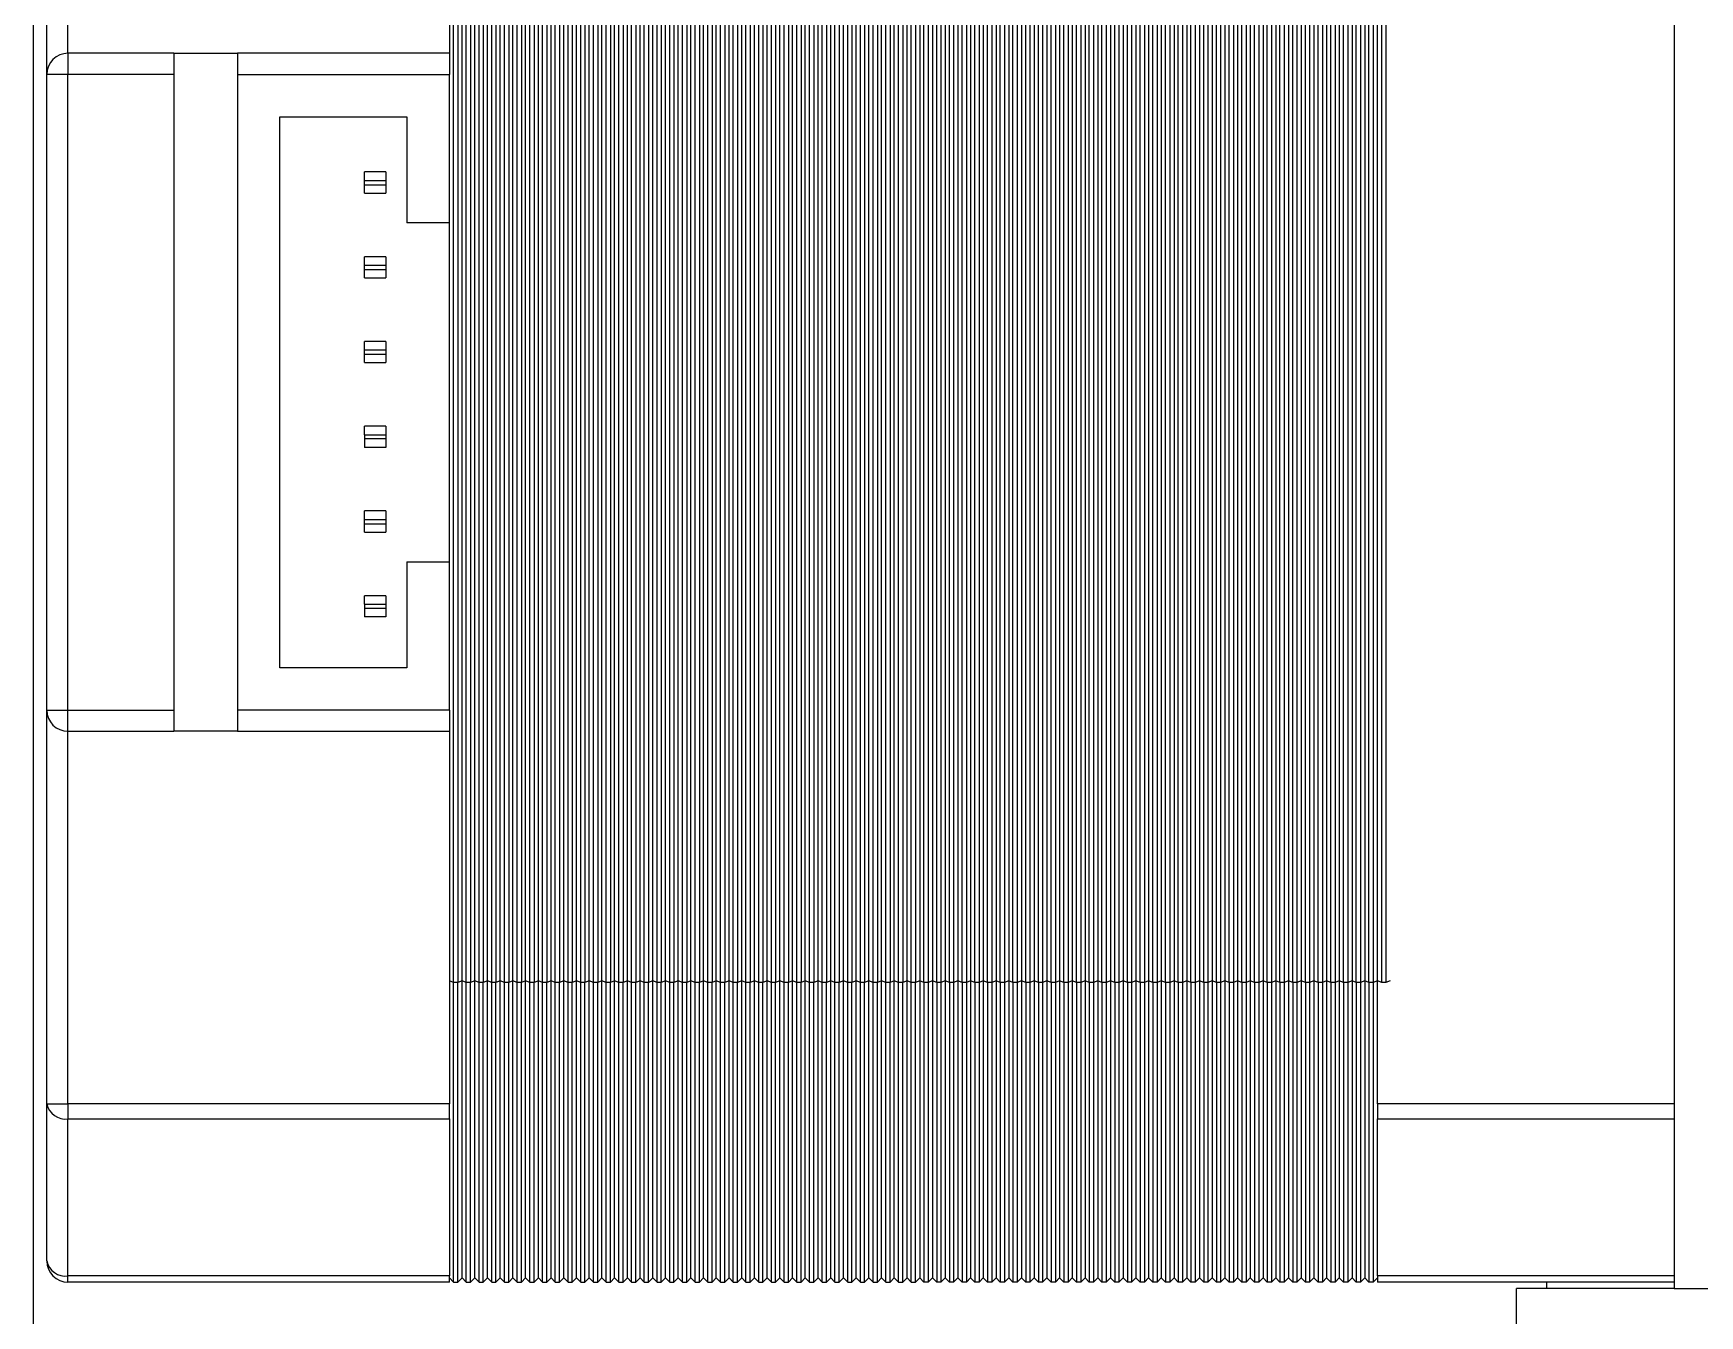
# Model space of a CAD drawing. Header units: millimetres. Extents: x -358 to 836, y 5 to 1249.
# Drawn here: x 253.97 to 293.29, y 1146.7 to 1176.97 of the extents above; entities that cross this region are included whole.
import ezdxf

# ---------------------------------------------------------------- set-up
doc = ezdxf.new("R2010")
doc.units = ezdxf.units.MM

msp = doc.modelspace()

# ---------------------------------------------------------------- linework, layer by layer
at = {"color": 7, "linetype": 'Continuous', "lineweight": 25}
for p, q in [((253.971, 1190.645), (253.971, 1140.148)), ((292.688, 1190.645), (292.688, 1147.345)), ((254.288, 1175.995), (254.288, 1185.288)), ((254.788, 1176.495), (254.788, 1185.288)), ((263.788, 1185.288), (263.788, 1176.495)), ((285.688, 1151.702), (285.688, 1185.288)), ((263.888, 1154.566), (263.888, 1182.424)), ((263.988, 1182.424), (263.988, 1154.566)), ((264.088, 1154.608), (264.088, 1182.383)), ((264.188, 1154.566), (264.188, 1182.424)), ((264.288, 1182.424), (264.288, 1154.566)), ((264.388, 1154.608), (264.388, 1182.383)), ((264.488, 1154.566), (264.488, 1182.424)), ((264.588, 1182.424), (264.588, 1154.566)), ((264.688, 1154.608), (264.688, 1182.383)), ((264.788, 1154.566), (264.788, 1182.424)), ((264.888, 1182.424), (264.888, 1154.566)), ((264.988, 1154.608), (264.988, 1182.383)), ((265.088, 1154.566), (265.088, 1182.424)), ((265.188, 1182.424), (265.188, 1154.566)), ((265.288, 1154.608), (265.288, 1182.383)), ((265.388, 1154.566), (265.388, 1182.424)), ((265.488, 1182.424), (265.488, 1154.566)), ((265.588, 1154.608), (265.588, 1182.383)), ((265.688, 1154.566), (265.688, 1182.424)), ((265.788, 1182.424), (265.788, 1154.566)), ((265.888, 1154.608), (265.888, 1182.383)), ((265.988, 1154.566), (265.988, 1182.424)), ((266.088, 1182.424), (266.088, 1154.566)), ((266.188, 1154.608), (266.188, 1182.383)), ((266.288, 1154.566), (266.288, 1182.424)), ((266.388, 1182.424), (266.388, 1154.566)), ((266.488, 1154.608), (266.488, 1182.383)), ((266.588, 1154.566), (266.588, 1182.424)), ((266.688, 1182.424), (266.688, 1154.566)), ((266.788, 1154.608), (266.788, 1182.383)), ((266.888, 1154.566), (266.888, 1182.424)), ((266.988, 1182.424), (266.988, 1154.566)), ((267.088, 1154.608), (267.088, 1182.383)), ((267.188, 1154.566), (267.188, 1182.424)), ((267.288, 1182.424), (267.288, 1154.566)), ((267.388, 1154.608), (267.388, 1182.383)), ((267.488, 1154.566), (267.488, 1182.424)), ((267.588, 1182.424), (267.588, 1154.566)), ((267.688, 1154.608), (267.688, 1182.383)), ((267.788, 1154.566), (267.788, 1182.424)), ((267.888, 1182.424), (267.888, 1154.566)), ((267.988, 1154.608), (267.988, 1182.383)), ((268.088, 1154.566), (268.088, 1182.424)), ((268.188, 1182.424), (268.188, 1154.566)), ((268.288, 1154.608), (268.288, 1182.383)), ((268.388, 1154.566), (268.388, 1182.424)), ((268.488, 1182.424), (268.488, 1154.566)), ((268.588, 1154.608), (268.588, 1182.383)), ((268.688, 1154.566), (268.688, 1182.424)), ((268.788, 1182.424), (268.788, 1154.566)), ((268.888, 1154.608), (268.888, 1182.383)), ((268.988, 1154.566), (268.988, 1182.424)), ((269.088, 1182.424), (269.088, 1154.566)), ((269.188, 1154.608), (269.188, 1182.383)), ((269.288, 1154.566), (269.288, 1182.424)), ((269.388, 1182.424), (269.388, 1154.566)), ((269.488, 1154.608), (269.488, 1182.383)), ((269.588, 1154.566), (269.588, 1182.424)), ((269.688, 1182.424), (269.688, 1154.566)), ((269.788, 1154.608), (269.788, 1182.383)), ((269.888, 1154.566), (269.888, 1182.424)), ((269.988, 1182.424), (269.988, 1154.566)), ((270.088, 1154.608), (270.088, 1182.383)), ((270.188, 1154.566), (270.188, 1182.424)), ((270.288, 1182.424), (270.288, 1154.566)), ((270.388, 1154.608), (270.388, 1182.383)), ((270.488, 1154.566), (270.488, 1182.424)), ((270.588, 1182.424), (270.588, 1154.566)), ((270.688, 1154.608), (270.688, 1182.383)), ((270.788, 1154.566), (270.788, 1182.424)), ((270.888, 1182.424), (270.888, 1154.566)), ((270.988, 1154.608), (270.988, 1182.383)), ((271.088, 1154.566), (271.088, 1182.424)), ((271.188, 1182.424), (271.188, 1154.566)), ((271.288, 1154.608), (271.288, 1182.383)), ((271.388, 1154.566), (271.388, 1182.424)), ((271.488, 1182.424), (271.488, 1154.566)), ((271.588, 1154.608), (271.588, 1182.383)), ((271.688, 1154.566), (271.688, 1182.424)), ((271.788, 1182.424), (271.788, 1154.566)), ((271.888, 1154.608), (271.888, 1182.383)), ((271.988, 1154.566), (271.988, 1182.424)), ((272.088, 1182.424), (272.088, 1154.566)), ((272.188, 1154.608), (272.188, 1182.383)), ((272.288, 1154.566), (272.288, 1182.424)), ((272.388, 1182.424), (272.388, 1154.566)), ((272.488, 1154.608), (272.488, 1182.383)), ((272.588, 1154.566), (272.588, 1182.424)), ((272.688, 1182.424), (272.688, 1154.566)), ((272.788, 1154.608), (272.788, 1182.383)), ((272.888, 1154.566), (272.888, 1182.424)), ((272.988, 1182.424), (272.988, 1154.566)), ((273.088, 1154.608), (273.088, 1182.383)), ((273.188, 1154.566), (273.188, 1182.424)), ((273.288, 1182.424), (273.288, 1154.566)), ((273.388, 1154.608), (273.388, 1182.383)), ((273.488, 1154.566), (273.488, 1182.424)), ((273.588, 1182.424), (273.588, 1154.566)), ((273.688, 1154.608), (273.688, 1182.383)), ((273.788, 1154.566), (273.788, 1182.424)), ((273.888, 1182.424), (273.888, 1154.566)), ((273.988, 1154.608), (273.988, 1182.383)), ((274.088, 1154.566), (274.088, 1182.424)), ((274.188, 1182.424), (274.188, 1154.566)), ((274.288, 1154.608), (274.288, 1182.383)), ((274.388, 1154.566), (274.388, 1182.424)), ((274.488, 1182.424), (274.488, 1154.566)), ((274.588, 1154.608), (274.588, 1182.383)), ((274.688, 1154.566), (274.688, 1182.424)), ((274.788, 1182.424), (274.788, 1154.566)), ((274.888, 1182.383), (274.888, 1154.608)), ((274.988, 1154.566), (274.988, 1182.424)), ((275.088, 1182.424), (275.088, 1154.566)), ((275.188, 1182.383), (275.188, 1154.608)), ((275.288, 1154.566), (275.288, 1182.424)), ((275.388, 1182.424), (275.388, 1154.566)), ((275.488, 1182.383), (275.488, 1154.608)), ((275.588, 1154.566), (275.588, 1182.424)), ((275.688, 1182.424), (275.688, 1154.566)), ((275.788, 1182.383), (275.788, 1154.608)), ((275.888, 1154.566), (275.888, 1182.424)), ((275.988, 1182.424), (275.988, 1154.566)), ((276.088, 1182.383), (276.088, 1154.608)), ((276.188, 1154.566), (276.188, 1182.424)), ((276.288, 1182.424), (276.288, 1154.566)), ((276.388, 1182.383), (276.388, 1154.608)), ((276.488, 1154.566), (276.488, 1182.424)), ((276.588, 1182.424), (276.588, 1154.566)), ((276.688, 1182.383), (276.688, 1154.608)), ((276.788, 1154.566), (276.788, 1182.424)), ((276.888, 1182.424), (276.888, 1154.566)), ((276.988, 1182.383), (276.988, 1154.608)), ((277.088, 1154.566), (277.088, 1182.424)), ((277.188, 1182.424), (277.188, 1154.566)), ((277.288, 1182.383), (277.288, 1154.608)), ((277.388, 1154.566), (277.388, 1182.424)), ((277.488, 1182.424), (277.488, 1154.566)), ((277.588, 1182.383), (277.588, 1154.608)), ((277.688, 1154.566), (277.688, 1182.424)), ((277.788, 1182.424), (277.788, 1154.566)), ((277.888, 1182.383), (277.888, 1154.608)), ((277.988, 1154.566), (277.988, 1182.424)), ((278.088, 1182.424), (278.088, 1154.566)), ((278.188, 1182.383), (278.188, 1154.608)), ((278.288, 1154.566), (278.288, 1182.424)), ((278.388, 1182.424), (278.388, 1154.566)), ((278.488, 1182.383), (278.488, 1154.608)), ((278.588, 1154.566), (278.588, 1182.424)), ((278.688, 1182.424), (278.688, 1154.566)), ((278.788, 1182.383), (278.788, 1154.608)), ((278.888, 1154.566), (278.888, 1182.424)), ((278.988, 1182.424), (278.988, 1154.566)), ((279.088, 1182.383), (279.088, 1154.608)), ((279.188, 1154.566), (279.188, 1182.424)), ((279.288, 1182.424), (279.288, 1154.566)), ((279.388, 1182.383), (279.388, 1154.608)), ((279.488, 1154.566), (279.488, 1182.424)), ((279.588, 1182.424), (279.588, 1154.566)), ((279.688, 1182.383), (279.688, 1154.608)), ((279.788, 1154.566), (279.788, 1182.424)), ((279.888, 1182.424), (279.888, 1154.566)), ((279.988, 1182.383), (279.988, 1154.608)), ((280.088, 1154.566), (280.088, 1182.424)), ((280.188, 1182.424), (280.188, 1154.566)), ((280.288, 1182.383), (280.288, 1154.608)), ((280.388, 1154.566), (280.388, 1182.424)), ((280.488, 1182.424), (280.488, 1154.566)), ((280.588, 1182.383), (280.588, 1154.608)), ((280.688, 1154.566), (280.688, 1182.424)), ((280.788, 1182.424), (280.788, 1154.566)), ((280.888, 1182.383), (280.888, 1154.608)), ((280.988, 1154.566), (280.988, 1182.424)), ((281.088, 1182.424), (281.088, 1154.566)), ((281.188, 1182.383), (281.188, 1154.608)), ((281.288, 1154.566), (281.288, 1182.424)), ((281.388, 1182.424), (281.388, 1154.566)), ((281.488, 1182.383), (281.488, 1154.608)), ((281.588, 1154.566), (281.588, 1182.424)), ((281.688, 1182.424), (281.688, 1154.566)), ((281.788, 1182.383), (281.788, 1154.608)), ((281.888, 1154.566), (281.888, 1182.424)), ((281.988, 1182.424), (281.988, 1154.566)), ((282.088, 1182.383), (282.088, 1154.608)), ((282.188, 1154.566), (282.188, 1182.424)), ((282.288, 1182.424), (282.288, 1154.566)), ((282.388, 1182.383), (282.388, 1154.608)), ((282.488, 1154.566), (282.488, 1182.424)), ((282.588, 1182.424), (282.588, 1154.566)), ((282.688, 1182.383), (282.688, 1154.608)), ((282.788, 1154.566), (282.788, 1182.424)), ((282.888, 1182.424), (282.888, 1154.566)), ((282.988, 1182.383), (282.988, 1154.608)), ((283.088, 1154.566), (283.088, 1182.424)), ((283.188, 1182.424), (283.188, 1154.566)), ((283.288, 1182.383), (283.288, 1154.608)), ((283.388, 1154.566), (283.388, 1182.424)), ((283.488, 1182.424), (283.488, 1154.566)), ((283.588, 1182.383), (283.588, 1154.608)), ((283.688, 1154.566), (283.688, 1182.424)), ((283.788, 1182.424), (283.788, 1154.566)), ((283.888, 1182.383), (283.888, 1154.608)), ((283.988, 1154.566), (283.988, 1182.424)), ((284.088, 1182.424), (284.088, 1154.566)), ((284.188, 1182.383), (284.188, 1154.608)), ((284.288, 1154.566), (284.288, 1182.424)), ((284.388, 1182.424), (284.388, 1154.566)), ((284.488, 1182.383), (284.488, 1154.608)), ((284.588, 1154.566), (284.588, 1182.424)), ((284.688, 1182.424), (284.688, 1154.566)), ((284.788, 1182.383), (284.788, 1154.608)), ((284.888, 1154.566), (284.888, 1182.424)), ((284.988, 1182.424), (284.988, 1154.566)), ((285.088, 1182.383), (285.088, 1154.608)), ((285.188, 1154.566), (285.188, 1182.424)), ((285.288, 1182.424), (285.288, 1154.566)), ((285.388, 1182.383), (285.388, 1154.608)), ((285.488, 1154.566), (285.488, 1182.424)), ((285.588, 1182.424), (285.588, 1154.566)), ((285.788, 1154.566), (285.788, 1182.424)), ((285.888, 1182.424), (285.888, 1154.566)), ((254.788, 1176.495), (254.788, 1175.995)), ((257.288, 1176.495), (254.788, 1176.495)), ((257.288, 1176.495), (258.788, 1176.495)), ((257.288, 1176.495), (257.288, 1160.495)), ((258.788, 1176.495), (258.788, 1175.995)), ((263.788, 1176.495), (258.788, 1176.495)), ((263.788, 1176.495), (263.788, 1175.995)), ((254.288, 1160.995), (254.288, 1175.995)), ((254.788, 1175.995), (254.288, 1175.995)), ((254.788, 1160.995), (254.788, 1175.995)), ((257.288, 1175.995), (254.788, 1175.995)), ((258.788, 1175.995), (258.788, 1160.995)), ((258.788, 1175.995), (263.788, 1175.995)), ((263.788, 1172.495), (263.788, 1175.995)), ((259.788, 1174.995), (262.788, 1174.995)), ((259.788, 1161.995), (259.788, 1174.995)), ((262.788, 1174.995), (262.788, 1172.495)), ((261.788, 1173.495), (261.788, 1173.695)), ((262.288, 1173.695), (261.788, 1173.695)), ((261.788, 1173.395), (261.788, 1173.495)), ((261.788, 1173.495), (262.288, 1173.495)), ((261.788, 1173.395), (262.288, 1173.395)), ((261.788, 1173.195), (261.788, 1173.395)), ((262.288, 1173.695), (262.288, 1173.495)), ((262.288, 1173.495), (262.288, 1173.395)), ((262.288, 1173.395), (262.288, 1173.195)), ((261.788, 1173.195), (262.288, 1173.195)), ((263.788, 1172.495), (262.788, 1172.495)), ((263.788, 1164.495), (263.788, 1172.495)), ((261.788, 1171.495), (261.788, 1171.695)), ((262.288, 1171.695), (261.788, 1171.695)), ((261.788, 1171.395), (261.788, 1171.495)), ((261.788, 1171.495), (262.288, 1171.495)), ((261.788, 1171.395), (262.288, 1171.395)), ((261.788, 1171.195), (261.788, 1171.395)), ((262.288, 1171.695), (262.288, 1171.495)), ((262.288, 1171.495), (262.288, 1171.395)), ((262.288, 1171.395), (262.288, 1171.195)), ((261.788, 1171.195), (262.288, 1171.195)), ((261.788, 1169.495), (261.788, 1169.695)), ((262.288, 1169.695), (261.788, 1169.695)), ((261.788, 1169.395), (261.788, 1169.495)), ((261.788, 1169.495), (262.288, 1169.495)), ((262.288, 1169.695), (262.288, 1169.495)), ((262.288, 1169.495), (262.288, 1169.395)), ((261.788, 1169.395), (262.288, 1169.395)), ((261.788, 1169.195), (261.788, 1169.395)), ((261.788, 1169.195), (262.288, 1169.195)), ((262.288, 1169.395), (262.288, 1169.195)), ((261.788, 1167.495), (261.788, 1167.695)), ((262.288, 1167.695), (261.788, 1167.695)), ((261.788, 1167.495), (261.788, 1167.395)), ((261.788, 1167.495), (262.288, 1167.495)), ((262.288, 1167.695), (262.288, 1167.495)), ((262.288, 1167.495), (262.288, 1167.395)), ((262.288, 1167.395), (261.788, 1167.395)), ((261.788, 1167.395), (261.788, 1167.195)), ((262.288, 1167.195), (261.788, 1167.195)), ((262.288, 1167.395), (262.288, 1167.195)), ((261.788, 1165.495), (261.788, 1165.695)), ((262.288, 1165.695), (261.788, 1165.695)), ((261.788, 1165.395), (261.788, 1165.495)), ((261.788, 1165.495), (262.288, 1165.495)), ((262.288, 1165.695), (262.288, 1165.495)), ((262.288, 1165.495), (262.288, 1165.395)), ((261.788, 1165.395), (262.288, 1165.395)), ((261.788, 1165.195), (261.788, 1165.395)), ((261.788, 1165.195), (262.288, 1165.195)), ((262.288, 1165.395), (262.288, 1165.195)), ((262.788, 1164.495), (262.788, 1161.995)), ((262.788, 1164.495), (263.788, 1164.495)), ((263.788, 1160.995), (263.788, 1164.495)), ((261.788, 1163.495), (261.788, 1163.695)), ((262.288, 1163.695), (261.788, 1163.695)), ((262.288, 1163.695), (262.288, 1163.495)), ((261.788, 1163.495), (261.788, 1163.395)), ((261.788, 1163.495), (262.288, 1163.495)), ((262.288, 1163.395), (261.788, 1163.395)), ((261.788, 1163.395), (261.788, 1163.195)), ((262.288, 1163.195), (261.788, 1163.195)), ((262.288, 1163.495), (262.288, 1163.395)), ((262.288, 1163.395), (262.288, 1163.195)), ((262.788, 1161.995), (259.788, 1161.995)), ((254.288, 1160.995), (254.788, 1160.995)), ((254.288, 1151.702), (254.288, 1160.995)), ((254.788, 1160.995), (257.288, 1160.995)), ((254.788, 1160.495), (254.788, 1160.995)), ((258.788, 1160.995), (258.788, 1160.495)), ((263.788, 1160.995), (258.788, 1160.995)), ((263.788, 1160.995), (263.788, 1160.495)), ((254.788, 1160.495), (257.288, 1160.495)), ((254.788, 1151.702), (254.788, 1160.495)), ((258.788, 1160.495), (257.288, 1160.495)), ((258.788, 1160.495), (263.788, 1160.495)), ((263.788, 1160.495), (263.788, 1151.702)), ((263.888, 1154.566), (263.788, 1154.608)), ((263.888, 1147.495), (263.888, 1154.566)), ((263.988, 1154.566), (263.888, 1154.566)), ((264.088, 1154.608), (263.988, 1154.566)), ((263.988, 1147.495), (263.988, 1154.566)), ((264.088, 1147.595), (264.088, 1154.608)), ((264.188, 1154.566), (264.088, 1154.608)), ((264.188, 1147.495), (264.188, 1154.566)), ((264.288, 1154.566), (264.188, 1154.566)), ((264.388, 1154.608), (264.288, 1154.566)), ((264.288, 1147.495), (264.288, 1154.566)), ((264.388, 1147.595), (264.388, 1154.608)), ((264.488, 1154.566), (264.388, 1154.608)), ((264.488, 1147.495), (264.488, 1154.566)), ((264.588, 1154.566), (264.488, 1154.566)), ((264.688, 1154.608), (264.588, 1154.566)), ((264.588, 1147.495), (264.588, 1154.566)), ((264.688, 1147.595), (264.688, 1154.608)), ((264.788, 1154.566), (264.688, 1154.608)), ((264.788, 1147.495), (264.788, 1154.566)), ((264.888, 1154.566), (264.788, 1154.566)), ((264.988, 1154.608), (264.888, 1154.566)), ((264.888, 1147.495), (264.888, 1154.566)), ((264.988, 1147.595), (264.988, 1154.608)), ((265.088, 1154.566), (264.988, 1154.608)), ((265.088, 1147.495), (265.088, 1154.566)), ((265.188, 1154.566), (265.088, 1154.566)), ((265.288, 1154.608), (265.188, 1154.566)), ((265.188, 1147.495), (265.188, 1154.566)), ((265.288, 1147.595), (265.288, 1154.608)), ((265.388, 1154.566), (265.288, 1154.608)), ((265.388, 1147.495), (265.388, 1154.566)), ((265.488, 1154.566), (265.388, 1154.566)), ((265.588, 1154.608), (265.488, 1154.566)), ((265.488, 1147.495), (265.488, 1154.566)), ((265.588, 1147.595), (265.588, 1154.608)), ((265.688, 1154.566), (265.588, 1154.608)), ((265.688, 1147.495), (265.688, 1154.566)), ((265.788, 1154.566), (265.688, 1154.566)), ((265.888, 1154.608), (265.788, 1154.566)), ((265.788, 1147.495), (265.788, 1154.566)), ((265.888, 1147.595), (265.888, 1154.608)), ((265.988, 1154.566), (265.888, 1154.608)), ((265.988, 1147.495), (265.988, 1154.566)), ((266.088, 1154.566), (265.988, 1154.566)), ((266.188, 1154.608), (266.088, 1154.566)), ((266.088, 1147.495), (266.088, 1154.566)), ((266.188, 1147.595), (266.188, 1154.608)), ((266.288, 1154.566), (266.188, 1154.608)), ((266.288, 1147.495), (266.288, 1154.566)), ((266.388, 1154.566), (266.288, 1154.566)), ((266.488, 1154.608), (266.388, 1154.566)), ((266.388, 1147.495), (266.388, 1154.566)), ((266.488, 1147.595), (266.488, 1154.608)), ((266.588, 1154.566), (266.488, 1154.608)), ((266.588, 1147.495), (266.588, 1154.566)), ((266.688, 1154.566), (266.588, 1154.566)), ((266.788, 1154.608), (266.688, 1154.566)), ((266.688, 1147.495), (266.688, 1154.566)), ((266.788, 1147.595), (266.788, 1154.608)), ((266.888, 1154.566), (266.788, 1154.608)), ((266.888, 1147.495), (266.888, 1154.566)), ((266.988, 1154.566), (266.888, 1154.566)), ((267.088, 1154.608), (266.988, 1154.566)), ((266.988, 1147.495), (266.988, 1154.566)), ((267.088, 1147.595), (267.088, 1154.608)), ((267.188, 1154.566), (267.088, 1154.608)), ((267.188, 1147.495), (267.188, 1154.566)), ((267.288, 1154.566), (267.188, 1154.566)), ((267.388, 1154.608), (267.288, 1154.566)), ((267.288, 1147.495), (267.288, 1154.566)), ((267.388, 1147.595), (267.388, 1154.608)), ((267.488, 1154.566), (267.388, 1154.608)), ((267.488, 1147.495), (267.488, 1154.566)), ((267.588, 1154.566), (267.488, 1154.566)), ((267.688, 1154.608), (267.588, 1154.566)), ((267.588, 1147.495), (267.588, 1154.566)), ((267.688, 1147.595), (267.688, 1154.608)), ((267.788, 1154.566), (267.688, 1154.608)), ((267.788, 1147.495), (267.788, 1154.566)), ((267.888, 1154.566), (267.788, 1154.566)), ((267.988, 1154.608), (267.888, 1154.566)), ((267.888, 1147.495), (267.888, 1154.566)), ((267.988, 1147.595), (267.988, 1154.608)), ((268.088, 1154.566), (267.988, 1154.608)), ((268.088, 1147.495), (268.088, 1154.566)), ((268.188, 1154.566), (268.088, 1154.566)), ((268.288, 1154.608), (268.188, 1154.566)), ((268.188, 1147.495), (268.188, 1154.566)), ((268.288, 1147.595), (268.288, 1154.608)), ((268.388, 1154.566), (268.288, 1154.608)), ((268.388, 1147.495), (268.388, 1154.566)), ((268.488, 1154.566), (268.388, 1154.566)), ((268.588, 1154.608), (268.488, 1154.566)), ((268.488, 1147.495), (268.488, 1154.566)), ((268.588, 1147.595), (268.588, 1154.608)), ((268.688, 1154.566), (268.588, 1154.608)), ((268.688, 1147.495), (268.688, 1154.566)), ((268.788, 1154.566), (268.688, 1154.566)), ((268.888, 1154.608), (268.788, 1154.566)), ((268.788, 1147.495), (268.788, 1154.566)), ((268.888, 1147.595), (268.888, 1154.608)), ((268.988, 1154.566), (268.888, 1154.608)), ((268.988, 1147.495), (268.988, 1154.566)), ((269.088, 1154.566), (268.988, 1154.566)), ((269.188, 1154.608), (269.088, 1154.566)), ((269.088, 1147.495), (269.088, 1154.566)), ((269.188, 1147.595), (269.188, 1154.608)), ((269.288, 1154.566), (269.188, 1154.608)), ((269.288, 1147.495), (269.288, 1154.566)), ((269.388, 1154.566), (269.288, 1154.566)), ((269.488, 1154.608), (269.388, 1154.566)), ((269.388, 1147.495), (269.388, 1154.566)), ((269.488, 1147.595), (269.488, 1154.608)), ((269.588, 1154.566), (269.488, 1154.608)), ((269.588, 1147.495), (269.588, 1154.566)), ((269.688, 1154.566), (269.588, 1154.566)), ((269.788, 1154.608), (269.688, 1154.566)), ((269.688, 1147.495), (269.688, 1154.566)), ((269.788, 1147.595), (269.788, 1154.608)), ((269.888, 1154.566), (269.788, 1154.608)), ((269.888, 1147.495), (269.888, 1154.566)), ((269.988, 1154.566), (269.888, 1154.566)), ((270.088, 1154.608), (269.988, 1154.566)), ((269.988, 1147.495), (269.988, 1154.566)), ((270.088, 1147.595), (270.088, 1154.608)), ((270.188, 1154.566), (270.088, 1154.608)), ((270.188, 1147.495), (270.188, 1154.566)), ((270.288, 1154.566), (270.188, 1154.566)), ((270.388, 1154.608), (270.288, 1154.566)), ((270.288, 1147.495), (270.288, 1154.566)), ((270.388, 1147.595), (270.388, 1154.608)), ((270.488, 1154.566), (270.388, 1154.608)), ((270.488, 1147.495), (270.488, 1154.566)), ((270.588, 1154.566), (270.488, 1154.566)), ((270.688, 1154.608), (270.588, 1154.566)), ((270.588, 1147.495), (270.588, 1154.566)), ((270.688, 1147.595), (270.688, 1154.608)), ((270.788, 1154.566), (270.688, 1154.608)), ((270.788, 1147.495), (270.788, 1154.566)), ((270.888, 1154.566), (270.788, 1154.566)), ((270.988, 1154.608), (270.888, 1154.566)), ((270.888, 1147.495), (270.888, 1154.566)), ((270.988, 1147.595), (270.988, 1154.608)), ((271.088, 1154.566), (270.988, 1154.608)), ((271.088, 1147.495), (271.088, 1154.566)), ((271.188, 1154.566), (271.088, 1154.566)), ((271.288, 1154.608), (271.188, 1154.566)), ((271.188, 1147.495), (271.188, 1154.566)), ((271.288, 1147.595), (271.288, 1154.608)), ((271.388, 1154.566), (271.288, 1154.608)), ((271.388, 1147.495), (271.388, 1154.566)), ((271.488, 1154.566), (271.388, 1154.566)), ((271.588, 1154.608), (271.488, 1154.566)), ((271.488, 1147.495), (271.488, 1154.566)), ((271.588, 1147.595), (271.588, 1154.608)), ((271.688, 1154.566), (271.588, 1154.608)), ((271.688, 1147.495), (271.688, 1154.566)), ((271.788, 1154.566), (271.688, 1154.566)), ((271.888, 1154.608), (271.788, 1154.566)), ((271.788, 1147.495), (271.788, 1154.566)), ((271.888, 1147.595), (271.888, 1154.608)), ((271.988, 1154.566), (271.888, 1154.608)), ((271.988, 1147.495), (271.988, 1154.566)), ((272.088, 1154.566), (271.988, 1154.566)), ((272.188, 1154.608), (272.088, 1154.566)), ((272.088, 1147.495), (272.088, 1154.566)), ((272.188, 1147.595), (272.188, 1154.608)), ((272.288, 1154.566), (272.188, 1154.608)), ((272.288, 1147.495), (272.288, 1154.566)), ((272.388, 1154.566), (272.288, 1154.566)), ((272.488, 1154.608), (272.388, 1154.566)), ((272.388, 1147.495), (272.388, 1154.566)), ((272.488, 1147.595), (272.488, 1154.608)), ((272.588, 1154.566), (272.488, 1154.608)), ((272.588, 1147.495), (272.588, 1154.566)), ((272.688, 1154.566), (272.588, 1154.566)), ((272.788, 1154.608), (272.688, 1154.566)), ((272.688, 1147.495), (272.688, 1154.566)), ((272.788, 1147.595), (272.788, 1154.608)), ((272.888, 1154.566), (272.788, 1154.608)), ((272.888, 1147.495), (272.888, 1154.566)), ((272.988, 1154.566), (272.888, 1154.566)), ((273.088, 1154.608), (272.988, 1154.566)), ((272.988, 1147.495), (272.988, 1154.566)), ((273.088, 1147.595), (273.088, 1154.608)), ((273.188, 1154.566), (273.088, 1154.608)), ((273.188, 1147.495), (273.188, 1154.566)), ((273.288, 1154.566), (273.188, 1154.566)), ((273.388, 1154.608), (273.288, 1154.566)), ((273.288, 1147.495), (273.288, 1154.566)), ((273.388, 1147.595), (273.388, 1154.608)), ((273.488, 1154.566), (273.388, 1154.608)), ((273.488, 1147.495), (273.488, 1154.566)), ((273.588, 1154.566), (273.488, 1154.566)), ((273.688, 1154.608), (273.588, 1154.566)), ((273.588, 1147.495), (273.588, 1154.566)), ((273.688, 1147.595), (273.688, 1154.608)), ((273.788, 1154.566), (273.688, 1154.608)), ((273.788, 1147.495), (273.788, 1154.566)), ((273.888, 1154.566), (273.788, 1154.566)), ((273.988, 1154.608), (273.888, 1154.566)), ((273.888, 1147.495), (273.888, 1154.566)), ((273.988, 1147.595), (273.988, 1154.608)), ((274.088, 1154.566), (273.988, 1154.608)), ((274.088, 1147.495), (274.088, 1154.566)), ((274.188, 1154.566), (274.088, 1154.566)), ((274.288, 1154.608), (274.188, 1154.566)), ((274.188, 1147.495), (274.188, 1154.566)), ((274.288, 1147.595), (274.288, 1154.608)), ((274.388, 1154.566), (274.288, 1154.608)), ((274.388, 1147.495), (274.388, 1154.566)), ((274.488, 1154.566), (274.388, 1154.566)), ((274.588, 1154.608), (274.488, 1154.566)), ((274.488, 1147.495), (274.488, 1154.566)), ((274.588, 1147.595), (274.588, 1154.608)), ((274.688, 1154.566), (274.588, 1154.608)), ((274.688, 1147.495), (274.688, 1154.566)), ((274.788, 1154.566), (274.688, 1154.566)), ((274.888, 1154.608), (274.788, 1154.566)), ((274.788, 1147.495), (274.788, 1154.566)), ((274.888, 1154.608), (274.888, 1147.595)), ((274.988, 1154.566), (274.888, 1154.608)), ((274.988, 1154.566), (274.988, 1147.495)), ((275.088, 1154.566), (274.988, 1154.566)), ((275.188, 1154.608), (275.088, 1154.566)), ((275.088, 1154.566), (275.088, 1147.495)), ((275.188, 1154.608), (275.188, 1147.595)), ((275.288, 1154.566), (275.188, 1154.608)), ((275.288, 1154.566), (275.288, 1147.495)), ((275.388, 1154.566), (275.288, 1154.566)), ((275.488, 1154.608), (275.388, 1154.566)), ((275.388, 1154.566), (275.388, 1147.495)), ((275.488, 1154.608), (275.488, 1147.595)), ((275.588, 1154.566), (275.488, 1154.608)), ((275.588, 1154.566), (275.588, 1147.495)), ((275.688, 1154.566), (275.588, 1154.566)), ((275.788, 1154.608), (275.688, 1154.566)), ((275.688, 1154.566), (275.688, 1147.495)), ((275.788, 1154.608), (275.788, 1147.595)), ((275.888, 1154.566), (275.788, 1154.608)), ((275.888, 1154.566), (275.888, 1147.495)), ((275.988, 1154.566), (275.888, 1154.566)), ((276.088, 1154.608), (275.988, 1154.566)), ((275.988, 1154.566), (275.988, 1147.495)), ((276.088, 1154.608), (276.088, 1147.595)), ((276.188, 1154.566), (276.088, 1154.608)), ((276.188, 1154.566), (276.188, 1147.495)), ((276.288, 1154.566), (276.188, 1154.566)), ((276.388, 1154.608), (276.288, 1154.566)), ((276.288, 1154.566), (276.288, 1147.495)), ((276.388, 1154.608), (276.388, 1147.595)), ((276.488, 1154.566), (276.388, 1154.608)), ((276.488, 1154.566), (276.488, 1147.495)), ((276.588, 1154.566), (276.488, 1154.566)), ((276.688, 1154.608), (276.588, 1154.566)), ((276.588, 1154.566), (276.588, 1147.495)), ((276.688, 1154.608), (276.688, 1147.595)), ((276.788, 1154.566), (276.688, 1154.608)), ((276.788, 1154.566), (276.788, 1147.495)), ((276.888, 1154.566), (276.788, 1154.566)), ((276.988, 1154.608), (276.888, 1154.566)), ((276.888, 1154.566), (276.888, 1147.495)), ((276.988, 1154.608), (276.988, 1147.595)), ((277.088, 1154.566), (276.988, 1154.608)), ((277.088, 1154.566), (277.088, 1147.495)), ((277.188, 1154.566), (277.088, 1154.566)), ((277.288, 1154.608), (277.188, 1154.566)), ((277.188, 1154.566), (277.188, 1147.495)), ((277.288, 1154.608), (277.288, 1147.595)), ((277.388, 1154.566), (277.288, 1154.608)), ((277.388, 1154.566), (277.388, 1147.495)), ((277.488, 1154.566), (277.388, 1154.566)), ((277.588, 1154.608), (277.488, 1154.566)), ((277.488, 1154.566), (277.488, 1147.495)), ((277.588, 1154.608), (277.588, 1147.595)), ((277.688, 1154.566), (277.588, 1154.608)), ((277.688, 1154.566), (277.688, 1147.495)), ((277.788, 1154.566), (277.688, 1154.566)), ((277.888, 1154.608), (277.788, 1154.566)), ((277.788, 1154.566), (277.788, 1147.495)), ((277.888, 1154.608), (277.888, 1147.595)), ((277.988, 1154.566), (277.888, 1154.608)), ((277.988, 1154.566), (277.988, 1147.495)), ((278.088, 1154.566), (277.988, 1154.566)), ((278.188, 1154.608), (278.088, 1154.566)), ((278.088, 1154.566), (278.088, 1147.495)), ((278.188, 1154.608), (278.188, 1147.595)), ((278.288, 1154.566), (278.188, 1154.608)), ((278.288, 1154.566), (278.288, 1147.495)), ((278.388, 1154.566), (278.288, 1154.566)), ((278.488, 1154.608), (278.388, 1154.566)), ((278.388, 1154.566), (278.388, 1147.495)), ((278.488, 1154.608), (278.488, 1147.595)), ((278.588, 1154.566), (278.488, 1154.608)), ((278.588, 1154.566), (278.588, 1147.495)), ((278.688, 1154.566), (278.588, 1154.566)), ((278.788, 1154.608), (278.688, 1154.566)), ((278.688, 1154.566), (278.688, 1147.495)), ((278.788, 1154.608), (278.788, 1147.595)), ((278.888, 1154.566), (278.788, 1154.608)), ((278.888, 1154.566), (278.888, 1147.495)), ((278.988, 1154.566), (278.888, 1154.566)), ((279.088, 1154.608), (278.988, 1154.566)), ((278.988, 1154.566), (278.988, 1147.495)), ((279.088, 1154.608), (279.088, 1147.595)), ((279.188, 1154.566), (279.088, 1154.608)), ((279.188, 1154.566), (279.188, 1147.495)), ((279.288, 1154.566), (279.188, 1154.566)), ((279.388, 1154.608), (279.288, 1154.566)), ((279.288, 1154.566), (279.288, 1147.495)), ((279.388, 1154.608), (279.388, 1147.595)), ((279.488, 1154.566), (279.388, 1154.608)), ((279.488, 1154.566), (279.488, 1147.495)), ((279.588, 1154.566), (279.488, 1154.566)), ((279.688, 1154.608), (279.588, 1154.566)), ((279.588, 1154.566), (279.588, 1147.495)), ((279.688, 1154.608), (279.688, 1147.595)), ((279.788, 1154.566), (279.688, 1154.608)), ((279.788, 1154.566), (279.788, 1147.495)), ((279.888, 1154.566), (279.788, 1154.566)), ((279.988, 1154.608), (279.888, 1154.566)), ((279.888, 1154.566), (279.888, 1147.495)), ((279.988, 1154.608), (279.988, 1147.595)), ((280.088, 1154.566), (279.988, 1154.608)), ((280.088, 1154.566), (280.088, 1147.495)), ((280.188, 1154.566), (280.088, 1154.566)), ((280.288, 1154.608), (280.188, 1154.566)), ((280.188, 1154.566), (280.188, 1147.495)), ((280.288, 1154.608), (280.288, 1147.595)), ((280.388, 1154.566), (280.288, 1154.608)), ((280.388, 1154.566), (280.388, 1147.495)), ((280.488, 1154.566), (280.388, 1154.566)), ((280.588, 1154.608), (280.488, 1154.566)), ((280.488, 1154.566), (280.488, 1147.495)), ((280.588, 1154.608), (280.588, 1147.595)), ((280.688, 1154.566), (280.588, 1154.608)), ((280.688, 1154.566), (280.688, 1147.495)), ((280.788, 1154.566), (280.688, 1154.566)), ((280.888, 1154.608), (280.788, 1154.566)), ((280.788, 1154.566), (280.788, 1147.495)), ((280.888, 1154.608), (280.888, 1147.595)), ((280.988, 1154.566), (280.888, 1154.608)), ((280.988, 1154.566), (280.988, 1147.495)), ((281.088, 1154.566), (280.988, 1154.566)), ((281.188, 1154.608), (281.088, 1154.566)), ((281.088, 1154.566), (281.088, 1147.495)), ((281.188, 1154.608), (281.188, 1147.595)), ((281.288, 1154.566), (281.188, 1154.608)), ((281.288, 1154.566), (281.288, 1147.495)), ((281.388, 1154.566), (281.288, 1154.566)), ((281.488, 1154.608), (281.388, 1154.566)), ((281.388, 1154.566), (281.388, 1147.495)), ((281.488, 1154.608), (281.488, 1147.595)), ((281.588, 1154.566), (281.488, 1154.608)), ((281.588, 1154.566), (281.588, 1147.495)), ((281.688, 1154.566), (281.588, 1154.566)), ((281.788, 1154.608), (281.688, 1154.566)), ((281.688, 1154.566), (281.688, 1147.495)), ((281.788, 1154.608), (281.788, 1147.595)), ((281.888, 1154.566), (281.788, 1154.608)), ((281.888, 1154.566), (281.888, 1147.495)), ((281.988, 1154.566), (281.888, 1154.566)), ((282.088, 1154.608), (281.988, 1154.566)), ((281.988, 1154.566), (281.988, 1147.495)), ((282.088, 1154.608), (282.088, 1147.595)), ((282.188, 1154.566), (282.088, 1154.608)), ((282.188, 1154.566), (282.188, 1147.495)), ((282.288, 1154.566), (282.188, 1154.566)), ((282.388, 1154.608), (282.288, 1154.566)), ((282.288, 1154.566), (282.288, 1147.495)), ((282.388, 1154.608), (282.388, 1147.595)), ((282.488, 1154.566), (282.388, 1154.608)), ((282.488, 1154.566), (282.488, 1147.495)), ((282.588, 1154.566), (282.488, 1154.566)), ((282.688, 1154.608), (282.588, 1154.566)), ((282.588, 1154.566), (282.588, 1147.495)), ((282.688, 1154.608), (282.688, 1147.595)), ((282.788, 1154.566), (282.688, 1154.608)), ((282.788, 1154.566), (282.788, 1147.495)), ((282.888, 1154.566), (282.788, 1154.566)), ((282.988, 1154.608), (282.888, 1154.566)), ((282.888, 1154.566), (282.888, 1147.495)), ((282.988, 1154.608), (282.988, 1147.595)), ((283.088, 1154.566), (282.988, 1154.608)), ((283.088, 1154.566), (283.088, 1147.495)), ((283.188, 1154.566), (283.088, 1154.566)), ((283.288, 1154.608), (283.188, 1154.566)), ((283.188, 1154.566), (283.188, 1147.495)), ((283.288, 1154.608), (283.288, 1147.595)), ((283.388, 1154.566), (283.288, 1154.608)), ((283.388, 1154.566), (283.388, 1147.495)), ((283.488, 1154.566), (283.388, 1154.566)), ((283.588, 1154.608), (283.488, 1154.566)), ((283.488, 1154.566), (283.488, 1147.495)), ((283.588, 1154.608), (283.588, 1147.595)), ((283.688, 1154.566), (283.588, 1154.608)), ((283.688, 1154.566), (283.688, 1147.495)), ((283.788, 1154.566), (283.688, 1154.566)), ((283.888, 1154.608), (283.788, 1154.566)), ((283.788, 1154.566), (283.788, 1147.495)), ((283.888, 1154.608), (283.888, 1147.595)), ((283.988, 1154.566), (283.888, 1154.608)), ((283.988, 1154.566), (283.988, 1147.495)), ((284.088, 1154.566), (283.988, 1154.566)), ((284.188, 1154.608), (284.088, 1154.566)), ((284.088, 1154.566), (284.088, 1147.495)), ((284.188, 1154.608), (284.188, 1147.595)), ((284.288, 1154.566), (284.188, 1154.608)), ((284.288, 1154.566), (284.288, 1147.495)), ((284.388, 1154.566), (284.288, 1154.566)), ((284.488, 1154.608), (284.388, 1154.566)), ((284.388, 1154.566), (284.388, 1147.495)), ((284.488, 1154.608), (284.488, 1147.595)), ((284.588, 1154.566), (284.488, 1154.608)), ((284.588, 1154.566), (284.588, 1147.495)), ((284.688, 1154.566), (284.588, 1154.566)), ((284.788, 1154.608), (284.688, 1154.566)), ((284.688, 1154.566), (284.688, 1147.495)), ((284.788, 1154.608), (284.788, 1147.595)), ((284.888, 1154.566), (284.788, 1154.608)), ((284.888, 1154.566), (284.888, 1147.495)), ((284.988, 1154.566), (284.888, 1154.566)), ((285.088, 1154.608), (284.988, 1154.566)), ((284.988, 1154.566), (284.988, 1147.495)), ((285.088, 1154.608), (285.088, 1147.595)), ((285.188, 1154.566), (285.088, 1154.608)), ((285.188, 1154.566), (285.188, 1147.495)), ((285.288, 1154.566), (285.188, 1154.566)), ((285.388, 1154.608), (285.288, 1154.566)), ((285.288, 1154.566), (285.288, 1147.495)), ((285.388, 1154.608), (285.388, 1147.595)), ((285.488, 1154.566), (285.388, 1154.608)), ((285.488, 1154.566), (285.488, 1147.495)), ((285.588, 1154.566), (285.488, 1154.566)), ((285.688, 1154.608), (285.588, 1154.566)), ((285.588, 1154.566), (285.588, 1147.495)), ((285.788, 1154.566), (285.688, 1154.608)), ((285.888, 1154.566), (285.788, 1154.566)), ((285.988, 1154.608), (285.888, 1154.566)), ((254.288, 1151.702), (254.788, 1151.702)), ((254.288, 1147.995), (254.288, 1151.702)), ((263.788, 1151.702), (254.788, 1151.702)), ((254.788, 1151.702), (254.788, 1151.511)), ((254.788, 1151.511), (254.788, 1151.349)), ((254.788, 1151.349), (263.788, 1151.349)), ((254.788, 1147.642), (254.788, 1151.349)), ((263.788, 1151.349), (263.788, 1151.702)), ((263.788, 1151.349), (263.788, 1147.642)), ((292.688, 1151.702), (285.688, 1151.702)), ((285.688, 1151.702), (285.688, 1151.349)), ((285.688, 1151.349), (292.688, 1151.349)), ((285.688, 1147.642), (285.688, 1151.349)), ((263.788, 1147.642), (254.788, 1147.642)), ((254.788, 1147.533), (254.788, 1147.642)), ((254.788, 1147.495), (254.788, 1147.533)), ((263.788, 1147.495), (254.788, 1147.495)), ((263.788, 1147.495), (263.788, 1147.642)), ((263.788, 1147.595), (263.888, 1147.495)), ((263.888, 1147.495), (263.988, 1147.495)), ((263.988, 1147.495), (264.088, 1147.595)), ((264.088, 1147.595), (264.188, 1147.495)), ((264.188, 1147.495), (264.288, 1147.495)), ((264.288, 1147.495), (264.388, 1147.595)), ((264.388, 1147.595), (264.488, 1147.495)), ((264.488, 1147.495), (264.588, 1147.495)), ((264.588, 1147.495), (264.688, 1147.595)), ((264.688, 1147.595), (264.788, 1147.495)), ((264.788, 1147.495), (264.888, 1147.495)), ((264.888, 1147.495), (264.988, 1147.595)), ((264.988, 1147.595), (265.088, 1147.495)), ((265.088, 1147.495), (265.188, 1147.495)), ((265.188, 1147.495), (265.288, 1147.595)), ((265.288, 1147.595), (265.388, 1147.495)), ((265.388, 1147.495), (265.488, 1147.495)), ((265.488, 1147.495), (265.588, 1147.595)), ((265.588, 1147.595), (265.688, 1147.495)), ((265.688, 1147.495), (265.788, 1147.495)), ((265.788, 1147.495), (265.888, 1147.595)), ((265.888, 1147.595), (265.988, 1147.495)), ((265.988, 1147.495), (266.088, 1147.495)), ((266.088, 1147.495), (266.188, 1147.595)), ((266.188, 1147.595), (266.288, 1147.495)), ((266.288, 1147.495), (266.388, 1147.495)), ((266.388, 1147.495), (266.488, 1147.595)), ((266.488, 1147.595), (266.588, 1147.495)), ((266.588, 1147.495), (266.688, 1147.495)), ((266.688, 1147.495), (266.788, 1147.595)), ((266.788, 1147.595), (266.888, 1147.495)), ((266.888, 1147.495), (266.988, 1147.495)), ((266.988, 1147.495), (267.088, 1147.595)), ((267.088, 1147.595), (267.188, 1147.495)), ((267.188, 1147.495), (267.288, 1147.495)), ((267.288, 1147.495), (267.388, 1147.595)), ((267.388, 1147.595), (267.488, 1147.495)), ((267.488, 1147.495), (267.588, 1147.495)), ((267.588, 1147.495), (267.688, 1147.595)), ((267.688, 1147.595), (267.788, 1147.495)), ((267.788, 1147.495), (267.888, 1147.495)), ((267.888, 1147.495), (267.988, 1147.595)), ((267.988, 1147.595), (268.088, 1147.495)), ((268.088, 1147.495), (268.188, 1147.495)), ((268.188, 1147.495), (268.288, 1147.595)), ((268.288, 1147.595), (268.388, 1147.495)), ((268.388, 1147.495), (268.488, 1147.495)), ((268.488, 1147.495), (268.588, 1147.595)), ((268.588, 1147.595), (268.688, 1147.495)), ((268.688, 1147.495), (268.788, 1147.495)), ((268.788, 1147.495), (268.888, 1147.595)), ((268.888, 1147.595), (268.988, 1147.495)), ((268.988, 1147.495), (269.088, 1147.495)), ((269.088, 1147.495), (269.188, 1147.595)), ((269.188, 1147.595), (269.288, 1147.495)), ((269.288, 1147.495), (269.388, 1147.495)), ((269.388, 1147.495), (269.488, 1147.595)), ((269.488, 1147.595), (269.588, 1147.495)), ((269.588, 1147.495), (269.688, 1147.495)), ((269.688, 1147.495), (269.788, 1147.595)), ((269.788, 1147.595), (269.888, 1147.495)), ((269.888, 1147.495), (269.988, 1147.495)), ((269.988, 1147.495), (270.088, 1147.595)), ((270.088, 1147.595), (270.188, 1147.495)), ((270.188, 1147.495), (270.288, 1147.495)), ((270.288, 1147.495), (270.388, 1147.595)), ((270.388, 1147.595), (270.488, 1147.495)), ((270.488, 1147.495), (270.588, 1147.495)), ((270.588, 1147.495), (270.688, 1147.595)), ((270.688, 1147.595), (270.788, 1147.495)), ((270.788, 1147.495), (270.888, 1147.495)), ((270.888, 1147.495), (270.988, 1147.595)), ((270.988, 1147.595), (271.088, 1147.495)), ((271.088, 1147.495), (271.188, 1147.495)), ((271.188, 1147.495), (271.288, 1147.595)), ((271.288, 1147.595), (271.388, 1147.495)), ((271.388, 1147.495), (271.488, 1147.495)), ((271.488, 1147.495), (271.588, 1147.595)), ((271.588, 1147.595), (271.688, 1147.495)), ((271.688, 1147.495), (271.788, 1147.495)), ((271.788, 1147.495), (271.888, 1147.595)), ((271.888, 1147.595), (271.988, 1147.495)), ((271.988, 1147.495), (272.088, 1147.495)), ((272.088, 1147.495), (272.188, 1147.595)), ((272.188, 1147.595), (272.288, 1147.495)), ((272.288, 1147.495), (272.388, 1147.495)), ((272.388, 1147.495), (272.488, 1147.595)), ((272.488, 1147.595), (272.588, 1147.495)), ((272.588, 1147.495), (272.688, 1147.495)), ((272.688, 1147.495), (272.788, 1147.595)), ((272.788, 1147.595), (272.888, 1147.495)), ((272.888, 1147.495), (272.988, 1147.495)), ((272.988, 1147.495), (273.088, 1147.595)), ((273.088, 1147.595), (273.188, 1147.495)), ((273.188, 1147.495), (273.288, 1147.495)), ((273.288, 1147.495), (273.388, 1147.595)), ((273.388, 1147.595), (273.488, 1147.495)), ((273.488, 1147.495), (273.588, 1147.495)), ((273.588, 1147.495), (273.688, 1147.595)), ((273.688, 1147.595), (273.788, 1147.495)), ((273.788, 1147.495), (273.888, 1147.495)), ((273.888, 1147.495), (273.988, 1147.595)), ((273.988, 1147.595), (274.088, 1147.495)), ((274.088, 1147.495), (274.188, 1147.495)), ((274.188, 1147.495), (274.288, 1147.595)), ((274.288, 1147.595), (274.388, 1147.495)), ((274.388, 1147.495), (274.488, 1147.495)), ((274.488, 1147.495), (274.588, 1147.595)), ((274.588, 1147.595), (274.688, 1147.495)), ((274.688, 1147.495), (274.788, 1147.495)), ((274.788, 1147.495), (274.888, 1147.595)), ((274.988, 1147.495), (274.888, 1147.595)), ((275.088, 1147.495), (274.988, 1147.495)), ((275.188, 1147.595), (275.088, 1147.495)), ((275.288, 1147.495), (275.188, 1147.595)), ((275.388, 1147.495), (275.288, 1147.495)), ((275.488, 1147.595), (275.388, 1147.495)), ((275.588, 1147.495), (275.488, 1147.595)), ((275.688, 1147.495), (275.588, 1147.495)), ((275.788, 1147.595), (275.688, 1147.495)), ((275.888, 1147.495), (275.788, 1147.595)), ((275.988, 1147.495), (275.888, 1147.495)), ((276.088, 1147.595), (275.988, 1147.495)), ((276.188, 1147.495), (276.088, 1147.595)), ((276.288, 1147.495), (276.188, 1147.495)), ((276.388, 1147.595), (276.288, 1147.495)), ((276.488, 1147.495), (276.388, 1147.595)), ((276.588, 1147.495), (276.488, 1147.495)), ((276.688, 1147.595), (276.588, 1147.495)), ((276.788, 1147.495), (276.688, 1147.595)), ((276.888, 1147.495), (276.788, 1147.495)), ((276.988, 1147.595), (276.888, 1147.495)), ((277.088, 1147.495), (276.988, 1147.595)), ((277.188, 1147.495), (277.088, 1147.495)), ((277.288, 1147.595), (277.188, 1147.495)), ((277.388, 1147.495), (277.288, 1147.595)), ((277.488, 1147.495), (277.388, 1147.495)), ((277.588, 1147.595), (277.488, 1147.495)), ((277.688, 1147.495), (277.588, 1147.595)), ((277.788, 1147.495), (277.688, 1147.495)), ((277.888, 1147.595), (277.788, 1147.495)), ((277.988, 1147.495), (277.888, 1147.595)), ((278.088, 1147.495), (277.988, 1147.495)), ((278.188, 1147.595), (278.088, 1147.495)), ((278.288, 1147.495), (278.188, 1147.595)), ((278.388, 1147.495), (278.288, 1147.495)), ((278.488, 1147.595), (278.388, 1147.495)), ((278.588, 1147.495), (278.488, 1147.595)), ((278.688, 1147.495), (278.588, 1147.495)), ((278.788, 1147.595), (278.688, 1147.495)), ((278.888, 1147.495), (278.788, 1147.595)), ((278.988, 1147.495), (278.888, 1147.495)), ((279.088, 1147.595), (278.988, 1147.495)), ((279.188, 1147.495), (279.088, 1147.595)), ((279.288, 1147.495), (279.188, 1147.495)), ((279.388, 1147.595), (279.288, 1147.495)), ((279.488, 1147.495), (279.388, 1147.595)), ((279.588, 1147.495), (279.488, 1147.495)), ((279.688, 1147.595), (279.588, 1147.495)), ((279.788, 1147.495), (279.688, 1147.595)), ((279.888, 1147.495), (279.788, 1147.495)), ((279.988, 1147.595), (279.888, 1147.495)), ((280.088, 1147.495), (279.988, 1147.595)), ((280.188, 1147.495), (280.088, 1147.495)), ((280.288, 1147.595), (280.188, 1147.495)), ((280.388, 1147.495), (280.288, 1147.595)), ((280.488, 1147.495), (280.388, 1147.495)), ((280.588, 1147.595), (280.488, 1147.495)), ((280.688, 1147.495), (280.588, 1147.595)), ((280.788, 1147.495), (280.688, 1147.495)), ((280.888, 1147.595), (280.788, 1147.495)), ((280.988, 1147.495), (280.888, 1147.595)), ((281.088, 1147.495), (280.988, 1147.495)), ((281.188, 1147.595), (281.088, 1147.495)), ((281.288, 1147.495), (281.188, 1147.595)), ((281.388, 1147.495), (281.288, 1147.495)), ((281.488, 1147.595), (281.388, 1147.495)), ((281.588, 1147.495), (281.488, 1147.595)), ((281.688, 1147.495), (281.588, 1147.495)), ((281.788, 1147.595), (281.688, 1147.495)), ((281.888, 1147.495), (281.788, 1147.595)), ((281.988, 1147.495), (281.888, 1147.495)), ((282.088, 1147.595), (281.988, 1147.495)), ((282.188, 1147.495), (282.088, 1147.595)), ((282.288, 1147.495), (282.188, 1147.495)), ((282.388, 1147.595), (282.288, 1147.495)), ((282.488, 1147.495), (282.388, 1147.595)), ((282.588, 1147.495), (282.488, 1147.495)), ((282.688, 1147.595), (282.588, 1147.495)), ((282.788, 1147.495), (282.688, 1147.595)), ((282.888, 1147.495), (282.788, 1147.495)), ((282.988, 1147.595), (282.888, 1147.495)), ((283.088, 1147.495), (282.988, 1147.595)), ((283.188, 1147.495), (283.088, 1147.495)), ((283.288, 1147.595), (283.188, 1147.495)), ((283.388, 1147.495), (283.288, 1147.595)), ((283.488, 1147.495), (283.388, 1147.495)), ((283.588, 1147.595), (283.488, 1147.495)), ((283.688, 1147.495), (283.588, 1147.595)), ((283.788, 1147.495), (283.688, 1147.495)), ((283.888, 1147.595), (283.788, 1147.495)), ((283.988, 1147.495), (283.888, 1147.595)), ((284.088, 1147.495), (283.988, 1147.495)), ((284.188, 1147.595), (284.088, 1147.495)), ((284.288, 1147.495), (284.188, 1147.595)), ((284.388, 1147.495), (284.288, 1147.495)), ((284.488, 1147.595), (284.388, 1147.495)), ((284.588, 1147.495), (284.488, 1147.595)), ((284.688, 1147.495), (284.588, 1147.495)), ((284.788, 1147.595), (284.688, 1147.495)), ((284.888, 1147.495), (284.788, 1147.595)), ((284.988, 1147.495), (284.888, 1147.495)), ((285.088, 1147.595), (284.988, 1147.495)), ((285.188, 1147.495), (285.088, 1147.595)), ((285.288, 1147.495), (285.188, 1147.495)), ((285.388, 1147.595), (285.288, 1147.495)), ((285.488, 1147.495), (285.388, 1147.595)), ((285.588, 1147.495), (285.488, 1147.495)), ((285.688, 1147.595), (285.588, 1147.495)), ((292.688, 1147.642), (285.688, 1147.642)), ((285.688, 1147.642), (285.688, 1147.495)), ((292.688, 1147.495), (285.688, 1147.495)), ((288.971, 1141.85), (288.971, 1147.345)), ((289.688, 1147.345), (288.971, 1147.345)), ((292.688, 1147.345), (289.688, 1147.345)), ((292.688, 1147.345), (293.897, 1147.345))]:
    msp.add_line(p, q, dxfattribs=at)
at = {"color": 8, "linetype": 'Continuous', "lineweight": 25}
msp.add_line((289.688, 1147.345), (289.688, 1147.495), dxfattribs=at)
at = {"color": 7, "linetype": 'Continuous', "lineweight": 25}
for centre, radius, start, end in [((254.788, 1175.995), 0.5, 90, 180), ((254.788, 1160.995), 0.5, 180, 270), ((254.725, 1151.791), 0.446, 191.4219, 278.0496), ((254.725, 1148.084), 0.446, 191.4219, 278.0496), ((254.788, 1147.995), 0.5, 180, 270)]:
    msp.add_arc(centre, radius, start, end, dxfattribs=at)

doc.saveas('drawing.dxf')
